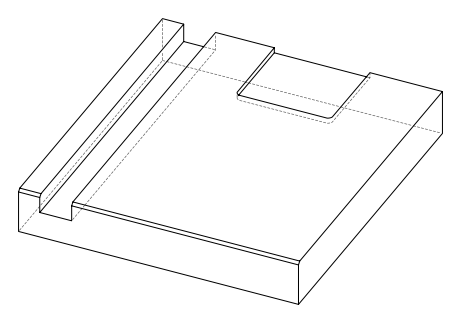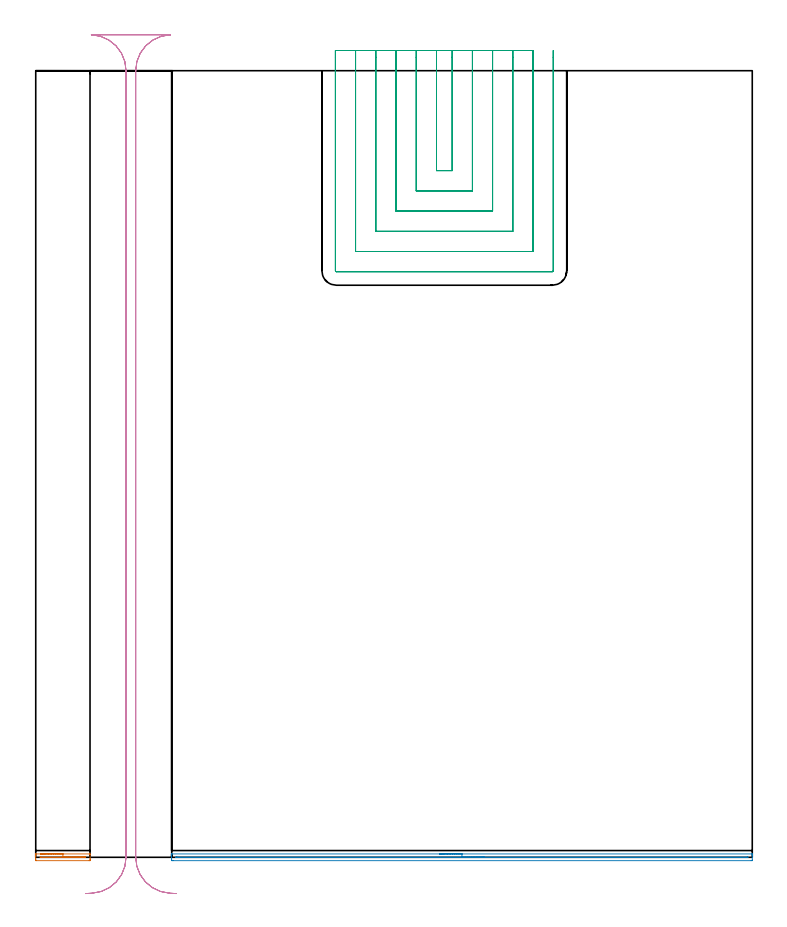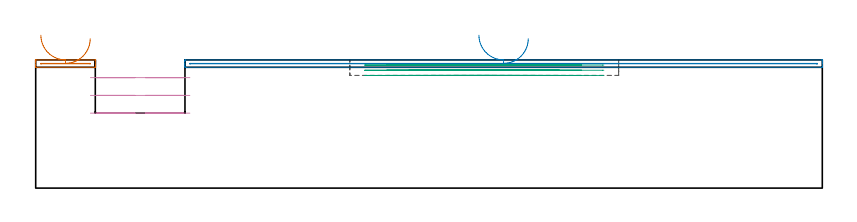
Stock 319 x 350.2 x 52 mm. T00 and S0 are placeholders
(PLAN: 4 operations, 2 tool changes, 20.6 min)
(1 AREA_MILL | FG_CHAMFER_SURFACE | UGT0205_001 | 0.52 min | 119 mm3)
(2 AREA_MILL_1 | FG_CHAMFER_SURFACE_1 | UGT0205_001 | 4.27 min | 1170 mm3)
(3 MILL_SLOT | SLOT_PARTIAL_RECTANGULAR | NXT0201_011 | Follow Part, ap 3, ae 75% | 10.69 min | 65475 mm3)
(4 MILL_RECTANGULAR_SLOT | SLOT_RECTANGULAR | UGT0201_004 | Follow Part, ap 8, ae 75% | 5.08 min | 274591 mm3)
(TOOL UGT0205_001 | Chamfer Mill 20 x 3 x 45 deg. | D20 FL50 Z2)
(TOOL NXT0201_011 | ENDMILL 12mm [2P460-1200-NA 1630] | D12 FL38 Z6)
(TOOL UGT0201_004 | End Mill 32 mm | D32 FL53 Z6)
(OP 1 AREA_MILL)
G17 G21 G94 G90
T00 M6
G54
G17 G0 G90 X2.1 Y1.5 S1061 M3
G43 Z62. H0
G94 G1 X2.138 Z61.128 F250.
X2.252 Z60.263
X2.441 Z59.412
X2.703 Z58.58
X3.037 Z57.774
X3.44 Z57.
X3.909 Z56.264
X4.44 Z55.572
X5.029 Z54.929
X5.672 Z54.339
X6.364 Z53.808
X7.1 Z53.34
X7.874 Z52.937
X8.68 Z52.603
X9.512 Z52.341
X10.364 Z52.152
X11.228 Z52.038
X12.1 Z52.
X24.094
X24.19 Y1.497 Z51.989
X24.193 Y1.464 Z51.956
X24.2 Y1.211 Z51.71
Y-0.468 Z50.03
Y-0.893 Z49.604
Y-1.105 Z49.393
X24.199 Y-1.492 Z49.006
X24.094 Y-1.495 Z49.005
X23.792 Y-1.5 Z49.
X0.248
X0.106 Y-1.496 Z49.004
X0.001 Y-1.492 Z49.006
X0. Y-1.105 Z49.393
Y-0.893 Z49.604
Y-0.468 Z50.03
Y0.468 Z50.967
Y0.893 Z51.391
Y1.212 Z51.71
X0.007 Y1.464 Z51.956
X0.01 Y1.497 Z51.989
X0.106 Y1.5 Z52.
X12.1
Y0.086 Z50.586
X21.873 Y0.085 Z50.585
X21.959 Y0.084 Z50.584
X22.128 Y0.079 Z50.579
X22.191 Y0.07 Z50.57
X22.194 Y0.046 Z50.546
X22.195 Y0. Z50.5
X22.19 Y-0.075 Z50.425
X22.044 Y-0.082 Z50.418
X21.958 Y-0.085 Z50.415
X2.327
X2.242 Y-0.084 Z50.416
X2.072 Y-0.079 Z50.421
X2.009 Y-0.07 Z50.43
X2.006 Y-0.046 Z50.454
X2.005 Y0. Z50.5
X2.01 Y0.075 Z50.575
X2.156 Y0.082 Z50.582
X2.242 Y0.085 Z50.585
X12.1 Y0.086 Z50.586
X12.972 Z50.624
X13.837 Z50.738
X14.688 Z50.926
X15.52 Z51.189
X16.326 Z51.523
X17.1 Z51.925
X17.836 Z52.394
X18.528 Z52.925
X19.171 Z53.515
X19.76 Z54.158
X20.292 Z54.85
X20.76 Z55.586
X21.163 Z56.359
X21.497 Z57.165
X21.759 Z57.997
X21.948 Z58.849
X22.062 Z59.714
X22.1 Z60.586
G0 Z62.
M5
M2
(OP 2 AREA_MILL_1)
G17 G21 G94 G90
T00 M6
G54
G17 G0 G90 X179.75 Y1.5 S1061 M3
G43 Z62. H0
G94 G1 X179.788 Z61.128 F250.
X179.902 Z60.263
X180.091 Z59.412
X180.353 Z58.58
X180.687 Z57.774
X181.09 Z57.
X181.558 Z56.264
X182.09 Z55.572
X182.679 Z54.929
X183.322 Z54.339
X184.014 Z53.808
X184.75 Z53.34
X185.524 Z52.937
X186.33 Z52.603
X187.162 Z52.341
X188.014 Z52.152
X188.878 Z52.038
X189.75 Z52.
X318.83
X318.99 Y1.497 Z51.988
X318.993 Y1.441 Z51.932
X319. Y1.036 Z51.536
Y0.681 Z51.181
Y0. Z50.495
Y-1.233 Z49.264
X318.998 Y-1.491 Z49.005
X318.526 Y-1.5 Z49.
X61.117
X60.974 Y-1.499 Z49.001
X60.502 Y-1.491 Z49.005
X60.5 Y-1.233 Z49.264
Y-0.893 Z49.604
Y-0.341 Z50.156
Y0. Z50.495
Y0.681 Z51.181
Y1.037 Z51.536
X60.507 Y1.441 Z51.932
X60.51 Y1.497 Z51.988
X60.67 Y1.5 Z52.
X189.75
Y0.086 Z50.586
X316.682 Y0.085 Z50.585
X316.854 Y0.083 Z50.583
X316.967 Y0.08 Z50.58
X316.992 Y0.077 Z50.577
X316.995 Y0.073 Z50.573
X316.997 Y0.057 Z50.557
X316.998 Y0. Z50.5
X316.994 Y-0.05 Z50.45
X316.99 Y-0.073 Z50.427
X316.983 Y-0.079 Z50.421
X316.939 Y-0.081 Z50.419
X316.768 Y-0.085 Z50.415
X316.682 Y-0.086 Z50.414
X316.596
X62.818 Y-0.085 Z50.415
X62.646 Y-0.084 Z50.416
X62.533 Y-0.08 Z50.42
X62.508 Y-0.077 Z50.423
X62.505 Y-0.073 Z50.427
X62.503 Y-0.058 Z50.442
X62.502 Y0. Z50.5
X62.506 Y0.05 Z50.55
X62.509 Y0.073 Z50.573
X62.516 Y0.079 Z50.579
X62.561 Y0.081 Z50.581
X62.732 Y0.085 Z50.585
X62.818 Y0.086 Z50.586
X62.904
X189.75
X190.622 Z50.624
X191.486 Z50.738
X192.338 Z50.926
X193.17 Z51.189
X193.976 Z51.523
X194.75 Z51.925
X195.486 Z52.394
X196.178 Z52.925
X196.821 Z53.515
X197.41 Z54.158
X197.942 Z54.85
X198.41 Z55.586
X198.813 Z56.359
X199.147 Z57.165
X199.409 Z57.997
X199.598 Z58.849
X199.712 Z59.714
X199.75 Z60.586
G0 Z62.
M5
M2
(OP 3 MILL_SLOT)
G17 G21 G94 G90
T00 M6
G54
G17 G0 G90 X178.4 Y359.2 S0 M3
G43 Z62. H1
Z49.9
G94 G1 Y356.2 F250.
Y305.7 F500.
X185.4
Y356.2
Y359.2 F250.
X169.4
Y356.2
Y296.7 F500.
X194.4
Y356.2
Y359.2 F250.
X160.4
Y356.2
Y287.7 F500.
X203.4
Y356.2
Y359.2 F250.
X151.4
Y356.2
Y278.7 F500.
X212.4
Y356.2
Y359.2 F250.
X142.4
Y356.2
Y269.7 F500.
X221.4
Y356.2
Y359.2 F250.
X133.4
Y356.2
Y261.2 F500.
G3 X133.9 Y260.7 R0.5
G1 X229.9
G3 X230.4 Y261.2 R0.5
G1 Y356.2
Y359.2 F250.
G0 X178.4 Z47.8
G1 Y356.2
Y305.7 F500.
X185.4
Y356.2
Y359.2 F250.
X169.4
Y356.2
Y296.7 F500.
X194.4
Y356.2
Y359.2 F250.
X160.4
Y356.2
Y287.7 F500.
X203.4
Y356.2
Y359.2 F250.
X151.4
Y356.2
Y278.7 F500.
X212.4
Y356.2
Y359.2 F250.
X142.4
Y356.2
Y269.7 F500.
X221.4
Y356.2
Y359.2 F250.
X133.4
Y356.2
Y261.2 F500.
G3 X133.9 Y260.7 R0.5
G1 X229.9
G3 X230.4 Y261.2 R0.5
G1 Y356.2
Y359.2 F250.
G0 X178.4 Z45.7
G1 Y356.2
Y305.7 F500.
X185.4
Y356.2
Y359.2 F250.
X169.4
Y356.2
Y296.7 F500.
X194.4
Y356.2
Y359.2 F250.
X160.4
Y356.2
Y287.7 F500.
X203.4
Y356.2
Y359.2 F250.
X151.4
Y356.2
Y278.7 F500.
X212.4
Y356.2
Y359.2 F250.
X142.4
Y356.2
Y269.7 F500.
X221.4
Y356.2
Y359.2 F250.
X133.4
Y356.2
Y261.2 F500.
G3 X133.9 Y260.7 R0.5
G1 X229.9
G3 X230.4 Y261.2 R0.5
G1 Y356.2
Y359.2 F250.
G0 Z62.
M5
M2
(OP 4 MILL_RECTANGULAR_SLOT)
G17 G21 G94 G90
T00 M6
G54
G17 G0 G90 X62.515 Y-16.154 S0 M3
G43 Z62. H0
Z44.8
G94 G1 X59.521 Y-15.97 F250.
G2 X44.5 Y0. R16. F500.
G1 Y350.2
G2 X59.934 Y366.19 R16.
G1 Y366.2
X24.766
Y366.19
G2 X40.2 Y350.2 R16.
G1 Y0.
G2 X25.179 Y-15.97 R16.
G1 X22.185 Y-16.154 F250.
G0 X62.515 Z37.6
G1 X59.521 Y-15.97
G2 X44.5 Y0. R16. F500.
G1 Y350.2
G2 X59.934 Y366.19 R16.
G1 Y366.2
X24.766
Y366.19
G2 X40.2 Y350.2 R16.
G1 Y0.
G2 X25.179 Y-15.97 R16.
G1 X22.185 Y-16.154 F250.
G0 X62.515 Z30.4
G1 X59.521 Y-15.97
G2 X44.5 Y0. R16. F500.
G1 Y350.2
G2 X59.934 Y366.19 R16.
G1 Y366.2
X24.766
Y366.19
G2 X40.2 Y350.2 R16.
G1 Y0.
G2 X25.179 Y-15.97 R16.
G1 X22.185 Y-16.154 F250.
G0 Z62.
M5
M2
